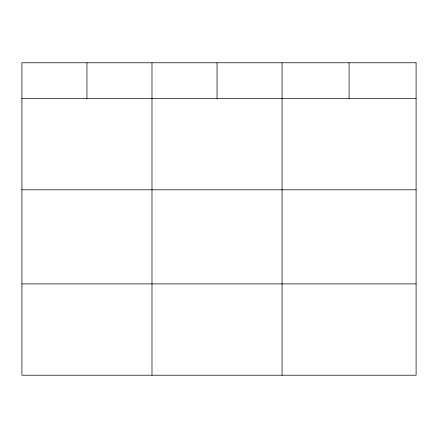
<?xml version="1.0" encoding="UTF-8"?>
<svg xmlns="http://www.w3.org/2000/svg" width="438" height="438" viewBox="0 0 438 438"><rect width="100%" height="100%" fill="white"/><g stroke="black" fill="none" stroke-linecap="round" stroke-linejoin="round"><path stroke-width="0.66" d="M21.9 98.49L416.1 98.49M21.9 189.807L416.1 189.807M21.9 283.895L416.1 283.895M349.086 62.782L349.086 98.49M282.072 62.782L282.072 375.218M217.029 62.782L217.029 98.49M151.986 62.782L151.986 375.218M86.943 62.782L86.943 98.49M416.1 62.782L21.9 62.782L21.9 375.218L416.1 375.218L416.1 62.782"/></g></svg>
